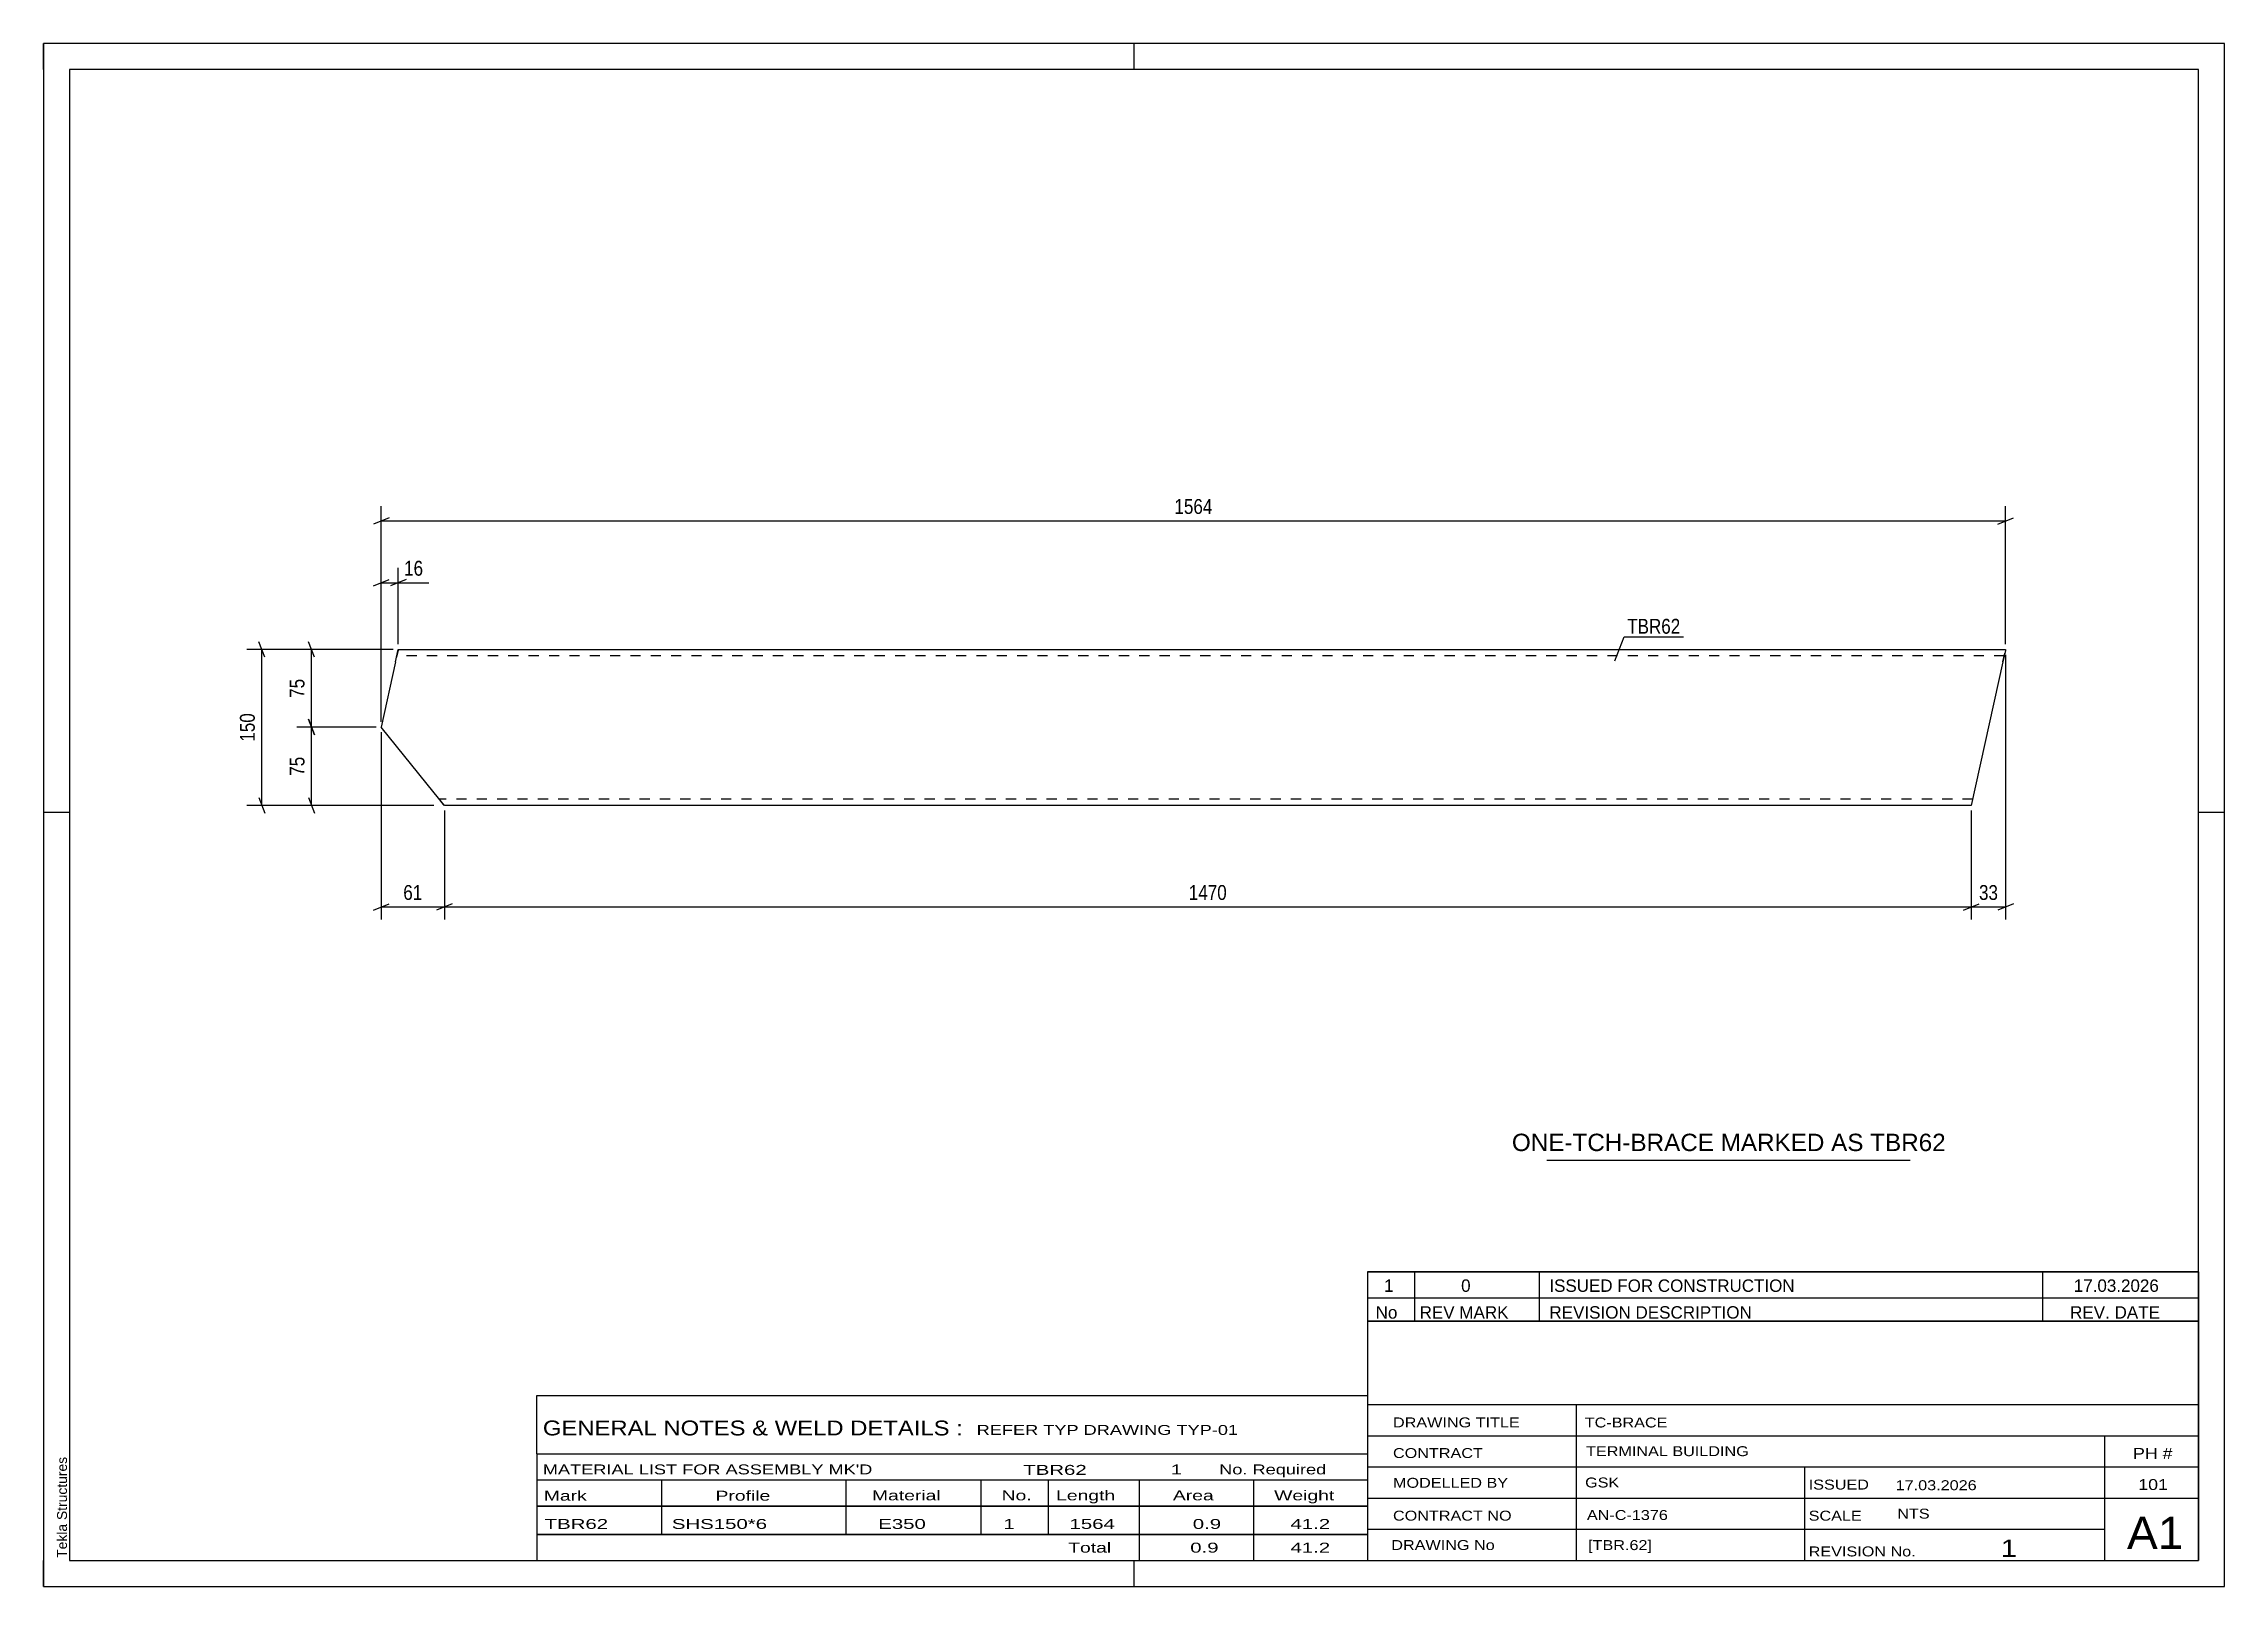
# Model space of a CAD drawing. Header units: millimetres. Extents: x 0 to 420, y 0 to 297.
import ezdxf

# ---------------------------------------------------------------- set-up
doc = ezdxf.new("R2010")
doc.units = ezdxf.units.MM
doc.linetypes.add('DXK_LINE_DOT2', pattern=[3.9198, 1.9599, -1.9599])
doc.styles.add('Arial', font='arial.ttf', dxfattribs={"height": 0.2})
doc.styles.add('Arial Narrow', font='ARIALN.TTF', dxfattribs={"height": 0.2})

# ---------------------------------------------------------------- blocks, each defined once
blk = doc.blocks.new('Unknown-580739456-1161')
at = {"color": 5, "linetype": 'Continuous'}
for p, q in [((420, 297), (0, 297)), ((0, 297), (0, 0)), ((0, 292), (0, 297)), ((210, 292), (210, 297)), ((420, 0), (420, 297)), ((415, 292), (5, 292)), ((5, 292), (5, 5)), ((415, 5), (415, 292)), ((5, 149), (0, 149)), ((420, 149), (415, 149)), ((0, 0), (0, 5)), ((5, 5), (415, 5)), ((210, 0), (210, 5)), ((0, 0), (420, 0))]:
    blk.add_line(p, q, dxfattribs=at)
at = {"color": 174, "linetype": 'Continuous', "style": 'Arial'}
blk.add_text('Tekla Structures', height=1.9102, rotation=90, dxfattribs=at).set_placement((4.5, 5.5))
blk = doc.blocks.new('Part-580739456-1270 - 1252')
at = {"color": 2, "linetype": 'Continuous'}
for p, q in [((67.78, 177.96), (65.02, 165.42)), ((67.78, 177.96), (68.31, 180.36)), ((68.31, 180.36), (377.87, 180.36)), ((377.34, 177.96), (371.26, 150.36)), ((377.83, 180.18), (377.34, 177.96)), ((377.87, 180.36), (377.83, 180.18)), ((75.24, 152.76), (65.02, 165.42)), ((77.18, 150.36), (75.24, 152.76)), ((371.26, 150.36), (77.18, 150.36))]:
    blk.add_line(p, q, dxfattribs=at)
at = {"color": 7, "linetype": 'DXK_LINE_DOT2'}
for p, q in [((68.27, 180.18), (67.98, 178.88)), ((377.6, 179.16), (68.04, 179.16)), ((68.31, 180.36), (68.27, 180.18)), ((377.34, 177.96), (377.71, 179.66)), ((77.03, 150.54), (75.24, 152.76)), ((371.53, 151.56), (76.21, 151.56)), ((371.53, 151.56), (371.55, 151.65))]:
    blk.add_line(p, q, dxfattribs=at)
blk = doc.blocks.new('StraightDimension-580739456-1273 - 1252')
at = {"color": 7, "linetype": 'Continuous'}
for p, q in [((65.02, 166.42), (65.02, 207.96)), ((377.87, 181.36), (377.87, 207.96)), ((66.52, 205.71), (63.52, 204.51)), ((65.02, 205.11), (377.87, 205.11)), ((376.37, 204.51), (379.37, 205.71))]:
    blk.add_line(p, q, dxfattribs=at)
at = {"color": 0}
blk.add_wipeout([(225.7, 205.86), (225.7, 210.06), (217.19, 210.06), (217.19, 205.86)], dxfattribs=at)
at = {"color": 3, "style": 'Arial Narrow'}
blk.add_text('1564', height=2.863, dxfattribs=at).set_placement((217.79, 206.46))
blk = doc.blocks.new('StraightDimension-580739456-2032 - 1252')
at = {"color": 7, "linetype": 'Continuous'}
for p, q in [((65.02, 164.42), (65.02, 128.4)), ((77.18, 149.36), (77.18, 128.4)), ((63.52, 130.2), (66.52, 131.4)), ((65.02, 130.8), (77.18, 130.8)), ((78.68, 131.4), (75.68, 130.2))]:
    blk.add_line(p, q, dxfattribs=at)
at = {"color": 0}
blk.add_wipeout([(73.52, 131.55), (73.52, 135.75), (68.67, 135.75), (68.67, 131.55)], dxfattribs=at)
at = {"color": 3, "style": 'Arial Narrow'}
blk.add_text('61', height=2.863, dxfattribs=at).set_placement((69.27, 132.15))
blk = doc.blocks.new('StraightDimension-580739456-1431 - 1252')
at = {"color": 7, "linetype": 'Continuous'}
for p, q in [((64.02, 165.42), (48.74, 165.42)), ((52.19, 163.92), (50.99, 166.92)), ((51.59, 150.36), (51.59, 165.42)), ((50.99, 151.86), (52.19, 148.86)), ((75.15, 150.36), (48.74, 150.36))]:
    blk.add_line(p, q, dxfattribs=at)
at = {"color": 0}
blk.add_wipeout([(50.84, 160.32), (46.64, 160.32), (46.64, 155.46), (50.84, 155.46)], dxfattribs=at)
at = {"color": 3, "style": 'Arial Narrow'}
blk.add_text('75', height=2.863, rotation=90.0002, dxfattribs=at).set_placement((50.24, 156.06))
blk = doc.blocks.new('StraightDimension-580739456-1430 - 1252')
at = {"color": 7, "linetype": 'Continuous'}
for p, q in [((52.19, 178.86), (50.99, 181.86)), ((67.31, 180.36), (48.74, 180.36)), ((51.59, 165.42), (51.59, 180.36)), ((64.02, 165.42), (48.74, 165.42)), ((50.99, 166.92), (52.19, 163.92))]:
    blk.add_line(p, q, dxfattribs=at)
at = {"color": 0}
blk.add_wipeout([(50.84, 175.32), (46.64, 175.32), (46.64, 170.46), (50.84, 170.46)], dxfattribs=at)
at = {"color": 3, "style": 'Arial Narrow'}
blk.add_text('75', height=2.863, rotation=90.0002, dxfattribs=at).set_placement((50.24, 171.06))
blk = doc.blocks.new('StraightDimension-580739456-1414 - 1252')
at = {"color": 7, "linetype": 'Continuous'}
for p, q in [((63.52, 192.62), (66.52, 193.82)), ((65.02, 166.42), (65.02, 196.07)), ((65.02, 193.22), (68.31, 193.22)), ((69.81, 193.82), (66.81, 192.62)), ((68.31, 181.36), (68.31, 196.07))]:
    blk.add_line(p, q, dxfattribs=at)
at = {"color": 0}
blk.add_wipeout([(73.69, 193.97), (73.69, 198.17), (68.83, 198.17), (68.83, 193.97)], dxfattribs=at)
at = {"color": 7, "linetype": 'Continuous'}
blk.add_line((68.31, 193.22), (74.21, 193.22), dxfattribs=at)
blk.add_line((68.31, 193.22), (74.21, 193.22), dxfattribs=at)
at = {"color": 3, "style": 'Arial Narrow'}
blk.add_text('16', height=2.863, dxfattribs=at).set_placement((69.43, 194.57))
blk = doc.blocks.new('StraightDimension-580739456-1460 - 1252')
at = {"color": 7, "linetype": 'Continuous'}
for p, q in [((42.62, 178.86), (41.42, 181.86)), ((67.31, 180.36), (39.17, 180.36)), ((42.02, 150.36), (42.02, 180.36)), ((41.42, 151.86), (42.62, 148.86)), ((75.15, 150.36), (39.17, 150.36))]:
    blk.add_line(p, q, dxfattribs=at)
at = {"color": 0}
blk.add_wipeout([(41.27, 168.7), (37.07, 168.7), (37.07, 162.02), (41.27, 162.02)], dxfattribs=at)
at = {"color": 3, "style": 'Arial Narrow'}
blk.add_text('150', height=2.863, rotation=90.0002, dxfattribs=at).set_placement((40.67, 162.62))
blk = doc.blocks.new('StraightDimension-580739456-2030 - 1252')
at = {"color": 7, "linetype": 'Continuous'}
for p, q in [((377.87, 179.36), (377.87, 128.4)), ((371.26, 149.36), (371.26, 128.4)), ((369.76, 130.2), (372.76, 131.4)), ((371.26, 130.8), (377.87, 130.8)), ((379.37, 131.4), (376.37, 130.2))]:
    blk.add_line(p, q, dxfattribs=at)
at = {"color": 0}
blk.add_wipeout([(376.99, 131.55), (376.99, 135.75), (372.14, 135.75), (372.14, 131.55)], dxfattribs=at)
at = {"color": 3, "style": 'Arial Narrow'}
blk.add_text('33', height=2.863, dxfattribs=at).set_placement((372.74, 132.15))
blk = doc.blocks.new('StraightDimension-580739456-2031 - 1252')
at = {"color": 7, "linetype": 'Continuous'}
for p, q in [((77.18, 149.36), (77.18, 128.4)), ((371.26, 149.36), (371.26, 128.4)), ((78.68, 131.4), (75.68, 130.2)), ((77.18, 130.8), (371.26, 130.8)), ((369.76, 130.2), (372.76, 131.4))]:
    blk.add_line(p, q, dxfattribs=at)
at = {"color": 0}
blk.add_wipeout([(228.48, 131.55), (228.48, 135.75), (219.96, 135.75), (219.96, 131.55)], dxfattribs=at)
at = {"color": 3, "style": 'Arial Narrow'}
blk.add_text('1470', height=2.863, dxfattribs=at).set_placement((220.56, 132.15))
blk = doc.blocks.new('Unknown-580739456-2125')
at = {"color": 7, "linetype": 'Continuous'}
blk.add_line((289.5, 82.05), (359.5, 82.05), dxfattribs=at)
at = {"color": 7, "style": 'Arial'}
blk.add_text('ONE-TCH-BRACE MARKED AS TBR62', height=3.3428, dxfattribs=at).set_placement((282.78, 83.8))
blk = doc.blocks.new('Unknown-580739456-2122')
at = {"color": 7, "linetype": 'Continuous'}
for p, q in [((255, 51.05), (255, 5)), ((255, 51.05), (415, 51.05)), ((415, 51), (415, 5)), ((255, 35), (415, 35)), ((295.14, 35), (295.14, 5)), ((255, 29), (415, 29)), ((397, 5.05), (397, 29.05)), ((255, 23), (415, 23)), ((339.14, 23), (339.14, 5)), ((255, 17), (415, 17)), ((255, 11), (397, 11)), ((255, 5), (415, 5))]:
    blk.add_line(p, q, dxfattribs=at)
at = {"color": 7, "style": 'Arial Narrow'}
for s, height, width, p in [('DRAWING TITLE', 1.9089, 1.425378, (259.88, 30.61)), ('TC-BRACE', 1.909, 1.425378, (296.81, 30.59)), ('CONTRACT', 1.909, 1.425378, (259.88, 24.71)), ('TERMINAL BUILDING', 1.9089, 1.425378, (297.06, 25.07)), ('MODELLED BY', 1.9089, 1.425378, (259.88, 18.98)), ('GSK', 1.909, 1.425378, (296.88, 19.04)), ('ISSUED', 1.909, 1.425378, (339.94, 18.64)), ('17.03.2026', 1.909, 1.425378, (356.69, 18.52)), ('CONTRACT NO', 1.9089, 1.425378, (259.88, 12.66)), ('AN-C-1376', 1.909, 1.425378, (297.23, 12.78)), ('SCALE', 1.909, 1.425378, (339.94, 12.65)), ('A1', 6.204, 1.25, (401.24, 7.2)), ('DRAWING No', 1.909, 1.425378, (259.56, 7)), ('[TBR.62]', 1.909, 1.425378, (297.46, 6.99)), ('1', 3.34, 1.5, (376.91, 5.68)), ('REVISION No.', 1.9089, 1.425378, (339.94, 5.77))]:
    blk.add_text(s, height=height, dxfattribs=dict(at, width=width)).set_placement(p)
at = {"color": 7, "linetype": 'Continuous', "style": 'Arial Narrow'}
for s, height, width, p in [('PH #', 2.1, 1.42538, (402.4, 24.55)), ('101', 2.1, 1.42538, (403.41, 18.55)), ('NTS', 1.909, 1.425378, (357, 13.05))]:
    blk.add_text(s, height=height, dxfattribs=dict(at, width=width)).set_placement(p)
blk = doc.blocks.new('Unknown-580739456-2123')
at = {"color": 7, "linetype": 'Continuous'}
for p, q in [((255, 60.55), (415, 60.55)), ((415, 60.55), (255, 60.55)), ((255, 60.55), (255, 55.55)), ((264, 60.55), (264, 55.55)), ((288, 60.55), (288, 55.55)), ((385, 60.55), (385, 55.55)), ((415, 60.55), (415, 55.55)), ((255, 55.55), (415, 55.55)), ((255, 55.55), (255, 51.05)), ((255, 55.55), (415, 55.55)), ((264, 55.55), (264, 51.05)), ((288, 55.55), (288, 51.05)), ((385, 55.55), (385, 51.05)), ((415, 55.55), (415, 51.05)), ((415, 51.05), (255, 51.05))]:
    blk.add_line(p, q, dxfattribs=at)
at = {"color": 7, "linetype": 'Continuous', "style": 'Arial Narrow'}
for s, height, width, p in [('1', 2.39, 1.196471, (258.16, 56.7)), ('0', 2.39, 1.196471, (273, 56.7)), ('ISSUED FOR CONSTRUCTION', 2.3861, 1.196471, (290, 56.7)), ('17.03.2026', 2.386, 1.196471, (391, 56.7)), ('No', 2.386, 1.2, (256.54, 51.55)), ('REV MARK', 2.386, 1.2, (265, 51.55)), ('REVISION DESCRIPTION', 2.3861, 1.2, (290, 51.55)), ('REV. DATE', 2.386, 1.2, (390.28, 51.55))]:
    blk.add_text(s, height=height, dxfattribs=dict(at, width=width)).set_placement(p)
blk = doc.blocks.new('Unknown-580739456-2124')
at = {"color": 7, "linetype": 'Continuous'}
for p, q in [((95, 36.75), (255, 36.75)), ((95, 25.5), (95, 36.75)), ((255, 36.75), (255, 25.5)), ((95, 25.5), (255, 25.5)), ((95, 25.5), (95, 20.5)), ((255, 25.5), (255, 20.5)), ((95, 20.5), (255, 20.5)), ((95, 20.5), (95, 15.5)), ((119, 20.5), (119, 15.5)), ((154.5, 20.5), (154.5, 15.5)), ((180.5, 20.5), (180.5, 15.5)), ((193.5, 20.5), (193.5, 15.5)), ((211, 20.5), (211, 15.5)), ((233, 20.5), (233, 15.5)), ((255, 20.5), (255, 15.5)), ((95, 15.5), (255, 15.5)), ((95, 15.45), (95, 10.05)), ((95, 15.45), (255, 15.45)), ((119, 15.5), (119, 10)), ((154.5, 15.5), (154.5, 10)), ((180.5, 15.5), (180.5, 10)), ((193.5, 15.5), (193.5, 10)), ((211, 15.5), (211, 10)), ((233, 15.5), (233, 10)), ((255, 15.45), (255, 10.05)), ((95, 10.05), (255, 10.05)), ((95, 10), (255, 10)), ((95, 10), (95, 5)), ((211, 10), (211, 5)), ((233, 10), (233, 5)), ((255, 10), (255, 5)), ((95, 5), (255, 5))]:
    blk.add_line(p, q, dxfattribs=at)
at = {"color": 7, "style": 'Arial Narrow'}
for s, height, width, p in [('GENERAL NOTES & WELD DETAILS :', 2.8633, 1.4, (96.15, 29.06)), ('REFER TYP DRAWING TYP-01', 1.9089, 1.6, (179.7, 29.16)), ("MATERIAL LIST FOR ASSEMBLY MK'D", 1.9089, 1.6, (96.15, 21.56)), ('TBR62', 1.909, 1.794707, (188.68, 21.47)), ('1', 1.91, 1.794707, (217.08, 21.56)), ('No. Required', 1.9089, 1.6, (226.41, 21.56)), ('Mark', 1.909, 1.7, (96.34, 16.5)), ('Profile', 1.909, 1.7, (129.41, 16.5)), ('Material', 1.909, 1.7, (159.54, 16.56)), ('No.', 1.909, 1.7, (184.5, 16.56)), ('Length', 1.909, 1.7, (195, 16.56)), ('Area', 1.909, 1.7, (217.5, 16.56)), ('Weight', 1.909, 1.7, (237, 16.56))]:
    blk.add_text(s, height=height, dxfattribs=dict(at, width=width)).set_placement(p)
at = {"color": 7, "linetype": 'Continuous', "style": 'Arial Narrow'}
for s, height, width, p in [('TBR62', 1.909, 1.794707, (96.5, 11.06)), ('SHS150*6', 1.909, 1.794707, (121, 11.06)), ('E350', 1.909, 1.794707, (160.74, 11.06)), ('1', 1.91, 1.794707, (184.86, 11.06)), ('1564', 1.909, 1.794707, (197.58, 11.06)), ('0.9', 1.909, 1.794707, (221.32, 11.06)), ('41.2', 1.909, 1.794707, (240.14, 11.06)), ('Total', 1.909, 1.7, (197.33, 6.5)), ('0.9', 1.909, 1.794707, (220.83, 6.5)), ('41.2', 1.909, 1.794707, (240.14, 6.5))]:
    blk.add_text(s, height=height, dxfattribs=dict(at, width=width)).set_placement(p)
blk = doc.blocks.new('Mark-580739456-1265 - 1252')
at = {"color": 0}
blk.add_wipeout([(315.22, 183.4), (315.22, 186.4), (304.99, 186.4), (304.99, 183.4)], dxfattribs=at)
blk.add_wipeout([(315.22, 183.4), (315.22, 186.4), (304.99, 186.4), (304.99, 183.4)], dxfattribs=at)
at = {"color": 30, "linetype": 'Continuous'}
for p, q in [((302.62, 178.18), (304.39, 182.8)), ((304.39, 182.8), (315.82, 182.8))]:
    blk.add_line(p, q, dxfattribs=at)
at = {"color": 3, "style": 'Arial Narrow'}
blk.add_text('TBR62', height=2.863, dxfattribs=at).set_placement((304.99, 183.4))

msp = doc.modelspace()

# ---------------------------------------------------------------- block references
for name in ['Unknown-580739456-1161', 'Part-580739456-1270 - 1252', 'Unknown-580739456-2125', 'Unknown-580739456-2123', 'Unknown-580739456-2122', 'Unknown-580739456-2124']:
    msp.add_blockref(name, (0, 0))

# ---------------------------------------------------------------- next in the draw order: block references
msp.add_blockref('StraightDimension-580739456-1273 - 1252', (0, 0))

# ---------------------------------------------------------------- next in the draw order: block references
for name in ['Mark-580739456-1265 - 1252', 'StraightDimension-580739456-2030 - 1252', 'StraightDimension-580739456-2032 - 1252']:
    msp.add_blockref(name, (0, 0))

# ---------------------------------------------------------------- next in the draw order: block references
msp.add_blockref('StraightDimension-580739456-1431 - 1252', (0, 0))

# ---------------------------------------------------------------- next in the draw order: block references
msp.add_blockref('StraightDimension-580739456-1430 - 1252', (0, 0))

# ---------------------------------------------------------------- next in the draw order: block references
msp.add_blockref('StraightDimension-580739456-1414 - 1252', (0, 0))

# ---------------------------------------------------------------- next in the draw order: block references
msp.add_blockref('StraightDimension-580739456-1460 - 1252', (0, 0))

# ---------------------------------------------------------------- next in the draw order: block references
msp.add_blockref('StraightDimension-580739456-2031 - 1252', (0, 0))

doc.saveas('drawing.dxf')
